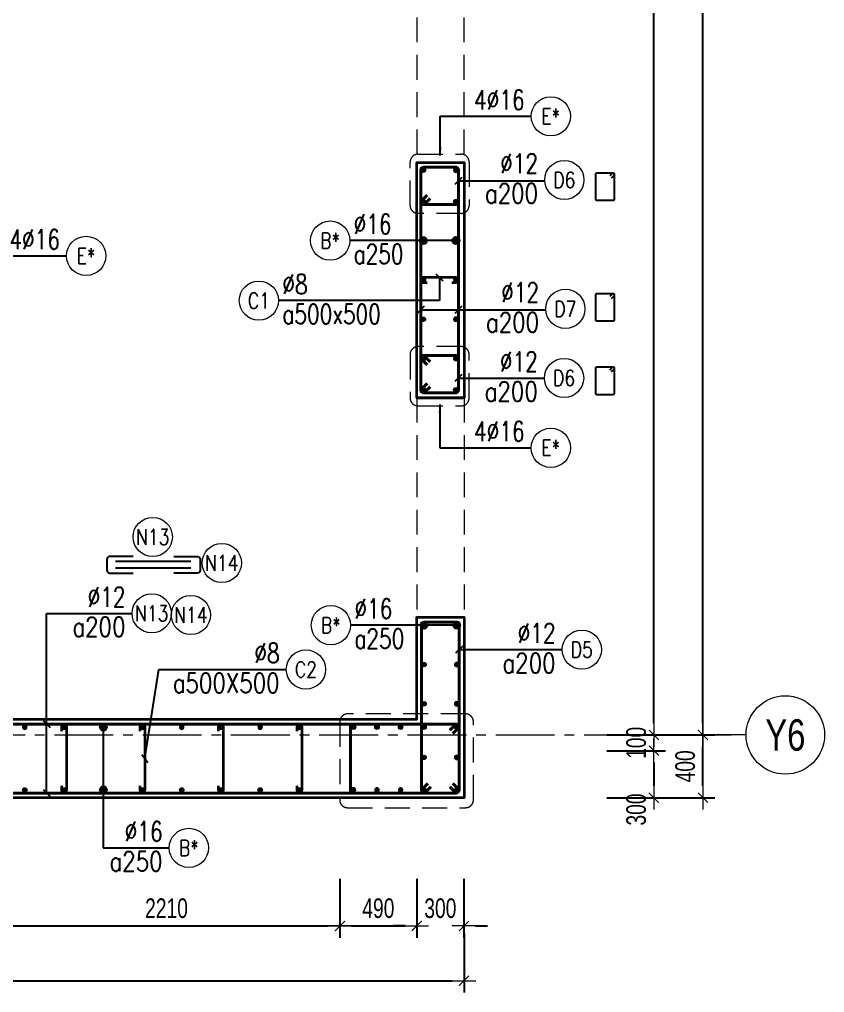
# Model space of a CAD drawing. Header units: millimetres. Extents: x 988833 to 1318015, y -9365 to 47591.
# Drawn here: x 1099050 to 1104180, y 31768 to 37970 of the extents above; entities that cross this region are included whole.
import ezdxf
from ezdxf.enums import TextEntityAlignment as Align

# ---------------------------------------------------------------- set-up
doc = ezdxf.new("R2010")
doc.units = ezdxf.units.MM
doc.header["$MEASUREMENT"] = 0
for name, pattern in [('HIDDEN', [9.525, 6.35, -3.175]), ('HIDDEN2', [4.7625, 3.175, -1.5875]), ('OF_Grid_1$0$CENTER2', [1.125, 0.75, -0.125, 0.125, -0.125])]:
    doc.linetypes.add(name, pattern=pattern)
doc.layers.get('0').update_dxf_attribs({"lineweight": 20})
doc.layers.get('Defpoints').update_dxf_attribs({"color": 151, "lineweight": 9})
doc.layers.add('Hidden', color=9, linetype='HIDDEN')
doc.layers.add('Ligature', color=1, linetype='Continuous')
for name, color, linetype, lineweight in [('KC-LEADER', 153, 'Continuous', 18), ('KC-THEP', 6, 'Continuous', 40), ('NDC_S_BEAM', 3, 'HIDDEN2', 20), ('NDC_S_DIM', 1, 'Continuous', 15), ('NDC_S_HIDDEN', 8, 'HIDDEN2', 13), ('NDC_S_LEADER', 1, 'Continuous', 15), ('NDC_S_REBAR', 4, 'Continuous', 35), ('NDC_S_STIRRUP', 4, 'Continuous', 40), ('NDC_S_VN TEXT', 7, 'Continuous', 20), ('NDC_S_WALL', 6, 'Continuous', 35), ('OF_Grid_1$0$NDC_S_AXIS', 5, 'OF_Grid_1$0$CENTER2', 13), ('OF_Grid_1$0$NDC_S_SYMBOL', 1, 'Continuous', 15), ('OF_Grid_1$0$NDC_S_TEXT SYMBOL', 7, 'Continuous', 20)]:
    doc.layers.add(name, color=color, linetype=linetype, lineweight=lineweight)
doc.styles.add('NDC_ARIAL', font='arial.ttf', dxfattribs={"width": 0.85})
doc.styles.add('NDC_DIM', font='', dxfattribs={"width": 0.75})
doc.styles.add('NDC_EN TXT', font='romans.shx', dxfattribs={"width": 0.8})
doc.styles.add('OF_Grid_1$0$NDC_ANNO', font='', dxfattribs={"width": 0.8})
doc.styles.get('NDC_DIM').set_extended_font_data('Dotum')
doc.styles.get('OF_Grid_1$0$NDC_ANNO').set_extended_font_data('Dotum')
doc.dimstyles.new('NDC_1-50', dxfattribs={"dimscale": 50, "dimtxt": 2.5, "dimasz": 1, "dimexe": 1.5, "dimexo": 0, "dimgap": 0.8, "dimtad": 1, "dimdec": 0, "dimdsep": 46, "dimtxsty": 'NDC_ARIAL', "dimblk": 'DIMMARK', "dimcen": 49999.938995, "dimdle": 1.5, "dimclrd": 1, "dimclre": 1, "dimclrt": 3, "dimadec": 0, "dimazin": 0, "dimtfac": 1, "dimtdec": 0, "dimtix": 1, "dimtmove": 2, "dimatfit": 3, "dimfxl": 1, "dimarcsym": 0})
doc.dimstyles.new('NDC_dim_25', dxfattribs={"dimscale": 25, "dimtxt": 2.5, "dimasz": 1.5, "dimexe": 1.5, "dimexo": 2.5, "dimgap": 1, "dimtad": 1, "dimdec": 0, "dimzin": 0, "dimdsep": 46, "dimtxsty": 'NDC_DIM', "dimblk": 'DIMMARK', "dimcen": 0.09, "dimdle": 1.2, "dimclrd": 1, "dimclre": 1, "dimclrt": 3, "dimadec": 0, "dimazin": 0, "dimtfac": 1, "dimtdec": 0, "dimtix": 1, "dimtofl": 0, "dimtmove": 0, "dimatfit": 3, "dimfxl": 6, "dimfxlon": 1, "dimtolj": 1, "dimtzin": 0, "dimarcsym": 0})
doc.dimstyles.new('NDC_dim_30', dxfattribs={"dimscale": 30, "dimtxt": 2.5, "dimasz": 1.5, "dimexe": 1.5, "dimexo": 2.5, "dimgap": 1, "dimtad": 1, "dimdec": 0, "dimzin": 0, "dimdsep": 46, "dimtxsty": 'NDC_DIM', "dimblk": 'DIMMARK', "dimcen": 0.09, "dimdle": 1.2, "dimclrd": 1, "dimclre": 1, "dimclrt": 3, "dimadec": 0, "dimazin": 0, "dimtfac": 1, "dimtdec": 0, "dimtix": 1, "dimtofl": 0, "dimtmove": 0, "dimatfit": 3, "dimfxl": 6, "dimfxlon": 1, "dimtolj": 1, "dimtzin": 0, "dimarcsym": 0})
doc.dimstyles.new('NDC_dim_50', dxfattribs={"dimscale": 50, "dimtxt": 2.5, "dimasz": 1.5, "dimexe": 1.5, "dimexo": 2.5, "dimgap": 1, "dimtad": 1, "dimdec": 0, "dimzin": 0, "dimdsep": 46, "dimtxsty": 'NDC_DIM', "dimblk": 'DIMMARK', "dimcen": 0.09, "dimdle": 1.2, "dimclrd": 1, "dimclre": 1, "dimclrt": 3, "dimadec": 0, "dimazin": 0, "dimtfac": 1, "dimtdec": 0, "dimtix": 1, "dimtofl": 0, "dimtmove": 0, "dimatfit": 3, "dimfxl": 6, "dimfxlon": 1, "dimtolj": 1, "dimtzin": 0, "dimarcsym": 0})

# ---------------------------------------------------------------- blocks, each defined once
blk = doc.blocks.new('DIMMARK')
at = {"layer": 'NDC_S_DIM', "color": 1}
blk.add_line((-1.5, 0), (1, 0), dxfattribs=at)
at = {"layer": 'NDC_S_DIM', "color": 2, "const_width": 0.1}
blk.add_lwpolyline([(-0.424, -0.424), (0.424, 0.424)], dxfattribs=at)
blk = doc.blocks.new('*U9')
blk.add_circle((2.5, 0), 2.5)
at = {"layer": 'NDC_S_VN TEXT', "color": 3, "style": 'NDC_EN TXT', "width": 0.75}
blk.add_attdef('DK2', text='', height=2.5, dxfattribs=at).set_placement((-0.85, 0.85), align=Align.RIGHT)
at = {"layer": 'NDC_S_VN TEXT', "color": 7, "style": 'NDC_EN TXT', "width": 0.8}
blk.add_attdef('SH3', text='', height=2, dxfattribs=at).set_placement((2.5, 0), align=Align.MIDDLE)
blk = doc.blocks.new('THEP')
at = {"layer": 'KC-LEADER', "color": 6}
blk.add_circle((0, 0), 14, dxfattribs=at)
at = {"layer": 'KC-THEP'}
for p, q in [((-14, 0), (14, 0)), ((9.9, 9.9), (-9.9, -9.9)), ((-9.9, 9.9), (9.9, -9.9)), ((0, 14), (0, -14))]:
    blk.add_line(p, q, dxfattribs=at)
blk = doc.blocks.new('*U10')
blk.add_circle((2.5, 0), 2.5)
at = {"layer": 'NDC_S_VN TEXT', "color": 3, "style": 'NDC_EN TXT'}
for tag, width, p in [('DK2', 0.75, (-0.85, 0.85)), ('KC2', 0.8, (-0.85, -2.97))]:
    blk.add_attdef(tag, text='', height=2.5, dxfattribs=dict(at, width=width)).set_placement(p, align=Align.RIGHT)
at = {"layer": 'NDC_S_VN TEXT', "color": 7, "style": 'NDC_EN TXT', "width": 0.8}
blk.add_attdef('SH3', text='', height=2, dxfattribs=at).set_placement((2.5, 0), align=Align.MIDDLE)
blk = doc.blocks.new('*U475')
at = {"layer": 'KC-THEP', "xscale": -1, "rotation": 170.331435563619}
blk.add_blockref('THEP', (0, 200), dxfattribs=at)
at = {"layer": 'KC-THEP', "rotation": 9.668564436380946}
blk.add_blockref('THEP', (0, -200), dxfattribs=at)
blk = doc.blocks.new('*U474')
at = {"layer": 'NDC_S_HIDDEN', "color": 0, "linetype": 'ByBlock', "lineweight": -2, "transparency": 16777216}
for p in [(0, 0), (250, 0), (500, 0), (750, 0), (1000, 0), (1250, 0), (1500, 0), (1750, 0)]:
    blk.add_blockref('*U475', p, dxfattribs=at)
blk = doc.blocks.new('*U479')
at = {"layer": 'NDC_S_REBAR'}
blk.add_lwpolyline([(-15, 175), (-15, 200, -1), (15, 200), (15, -200, -1), (-15, -200), (-15, -175)], format="xyb", dxfattribs=at)
blk = doc.blocks.new('*U478')
at = {"layer": 'NDC_S_HIDDEN', "color": 0, "linetype": 'ByBlock', "lineweight": -2, "transparency": 16777216}
for p in [(0, 0), (500, 0), (1000, 0), (1500, 0)]:
    blk.add_blockref('*U479', p, dxfattribs=at)
blk = doc.blocks.new('A$C7BC65A55')
at = {"layer": 'Ligature'}
for p, q in [((-15.2, 372, 0), (-15.2, 38.5, 0)), ((15.2, 372, 0), (15.2, 38.5, 0))]:
    blk.add_line(p, q, dxfattribs=at)
for points in [[(-36.2, 296.5), (-36.2, 400.9, -0.414214), (-24, 413.1), (24, 413.1, -0.414214), (36.2, 400.9), (36.2, 296.5)], [(-36.2, 116.5), (-36.2, 12.2, 0.414214), (-24, 0), (24, 0, 0.414214), (36.2, 12.2), (36.2, 116.5)]]:
    blk.add_lwpolyline(points, format="xyb", dxfattribs=at)
blk = doc.blocks.new('*U11')
blk.add_circle((-2.5, 0), 2.5)
at = {"layer": 'NDC_S_VN TEXT', "color": 3, "style": 'NDC_EN TXT', "width": 0.75}
for tag, p in [('DK1', (0.5, 0.85)), ('KC1', (0.5, -2.97))]:
    blk.add_attdef(tag, p, '', height=2.5, dxfattribs=at)
at = {"layer": 'NDC_S_VN TEXT', "color": 7, "style": 'NDC_EN TXT', "width": 0.8}
blk.add_attdef('SH2', text='', height=2, dxfattribs=at).set_placement((-2.5, 0), align=Align.MIDDLE)
blk = doc.blocks.new('*D513')
at = {"layer": 'Defpoints', "color": 0, "ltscale": 200, "transparency": 16777216}
for p in [(1098881.9, 33509.5), (1101091.6, 33083), (1101091.6, 32192)]:
    blk.add_point(p, dxfattribs=at)
at = {"layer": 'NDC_S_DIM', "color": 1, "lineweight": -2, "ltscale": 200, "transparency": 16777216}
for p, q in [((1098881.9, 32492), (1098881.9, 32117)), ((1101091.6, 32492), (1101091.6, 32117)), ((1098956.9, 32192), (1101016.6, 32192))]:
    blk.add_line(p, q, dxfattribs=at)
at = {"layer": 'NDC_S_DIM', "color": 1, "lineweight": -2, "ltscale": 200, "transparency": 16777216, "xscale": 75, "yscale": 75, "zscale": 75, "rotation": 180}
blk.add_blockref('DIMMARK', (1098881.9, 32192), dxfattribs=at)
at = {"layer": 'NDC_S_DIM', "color": 1, "lineweight": -2, "ltscale": 200, "transparency": 16777216, "xscale": 75, "yscale": 75, "zscale": 75}
blk.add_blockref('DIMMARK', (1101091.6, 32192), dxfattribs=at)
at = {"layer": 'NDC_S_DIM', "color": 3, "ltscale": 200, "transparency": 16777216, "insert": (1099986.8, 32304.6), "char_height": 125, "attachment_point": 5, "style": 'NDC_DIM'}
blk.add_mtext('\\A1;2210', dxfattribs=at)
blk = doc.blocks.new('*D514')
at = {"layer": 'Defpoints', "color": 0, "ltscale": 200, "transparency": 16777216}
for p in [(1101581.9, 33509.5), (1101091.6, 33083), (1101581.9, 32192)]:
    blk.add_point(p, dxfattribs=at)
at = {"layer": 'NDC_S_DIM', "color": 1, "lineweight": -2, "ltscale": 200, "transparency": 16777216}
for p, q in [((1101091.6, 32492), (1101091.6, 32117)), ((1101581.9, 32492), (1101581.9, 32117)), ((1101166.6, 32192), (1101506.9, 32192))]:
    blk.add_line(p, q, dxfattribs=at)
at = {"layer": 'NDC_S_DIM', "color": 1, "lineweight": -2, "ltscale": 200, "transparency": 16777216, "xscale": 75, "yscale": 75, "zscale": 75, "rotation": 180}
blk.add_blockref('DIMMARK', (1101091.6, 32192), dxfattribs=at)
at = {"layer": 'NDC_S_DIM', "color": 1, "lineweight": -2, "ltscale": 200, "transparency": 16777216, "xscale": 75, "yscale": 75, "zscale": 75}
blk.add_blockref('DIMMARK', (1101581.9, 32192), dxfattribs=at)
at = {"layer": 'NDC_S_DIM', "color": 3, "ltscale": 200, "transparency": 16777216, "insert": (1101336.8, 32304.6), "char_height": 125, "attachment_point": 5, "style": 'NDC_DIM'}
blk.add_mtext('\\A1;490', dxfattribs=at)
blk = doc.blocks.new('*D515')
at = {"layer": 'Defpoints', "color": 0, "ltscale": 200, "transparency": 16777216}
for p in [(1101581.9, 33509.5), (1101881.9, 33009.5), (1101881.9, 32192)]:
    blk.add_point(p, dxfattribs=at)
at = {"layer": 'NDC_S_DIM', "color": 1, "lineweight": -2, "ltscale": 200, "transparency": 16777216}
for p, q in [((1101581.9, 32492), (1101581.9, 32117)), ((1101881.9, 32492), (1101881.9, 32117)), ((1101506.9, 32192), (1101431.9, 32192)), ((1101956.9, 32192), (1102031.9, 32192))]:
    blk.add_line(p, q, dxfattribs=at)
at = {"layer": 'NDC_S_DIM', "color": 1, "lineweight": -2, "ltscale": 200, "transparency": 16777216, "xscale": 75, "yscale": 75, "zscale": 75}
blk.add_blockref('DIMMARK', (1101581.9, 32192), dxfattribs=at)
at = {"layer": 'NDC_S_DIM', "color": 1, "lineweight": -2, "ltscale": 200, "transparency": 16777216, "xscale": 75, "yscale": 75, "zscale": 75, "rotation": 180}
blk.add_blockref('DIMMARK', (1101881.9, 32192), dxfattribs=at)
at = {"layer": 'NDC_S_DIM', "color": 3, "ltscale": 200, "transparency": 16777216, "insert": (1101731.9, 32304.6), "char_height": 125, "attachment_point": 5, "style": 'NDC_DIM'}
blk.add_mtext('\\A1;300', dxfattribs=at)
blk = doc.blocks.new('*D516')
at = {"layer": 'Defpoints', "color": 0, "ltscale": 200, "transparency": 16777216}
for p in [(1101882.9, 33325.2), (1095082.7, 33009.5), (1101882.9, 31842.8)]:
    blk.add_point(p, dxfattribs=at)
at = {"layer": 'NDC_S_DIM', "color": 1, "lineweight": -2, "ltscale": 200, "transparency": 16777216}
for p, q in [((1095082.7, 32142.8), (1095082.7, 31767.8)), ((1101882.9, 32142.8), (1101882.9, 31767.8)), ((1095157.7, 31842.8), (1101807.9, 31842.8))]:
    blk.add_line(p, q, dxfattribs=at)
at = {"layer": 'NDC_S_DIM', "color": 1, "lineweight": -2, "ltscale": 200, "transparency": 16777216, "xscale": 75, "yscale": 75, "zscale": 75, "rotation": 180}
blk.add_blockref('DIMMARK', (1095082.7, 31842.8), dxfattribs=at)
at = {"layer": 'NDC_S_DIM', "color": 1, "lineweight": -2, "ltscale": 200, "transparency": 16777216, "xscale": 75, "yscale": 75, "zscale": 75}
blk.add_blockref('DIMMARK', (1101882.9, 31842.8), dxfattribs=at)
at = {"layer": 'NDC_S_DIM', "color": 3, "ltscale": 200, "transparency": 16777216, "insert": (1098482.8, 31955.4), "char_height": 125, "attachment_point": 5, "style": 'NDC_DIM'}
blk.add_mtext('\\A1;6800', dxfattribs=at)
blk = doc.blocks.new('*D521')
at = {"layer": 'Defpoints', "color": 0, "transparency": 16777216}
for p in [(1101252.6, 45009.5), (1103092.7, 45009.5), (1101143.3, 33409.5)]:
    blk.add_point(p, dxfattribs=at)
at = {"layer": 'NDC_S_DIM', "color": 1, "lineweight": -2, "transparency": 16777216}
for p, q in [((1102792.7, 45009.5), (1103167.7, 45009.5)), ((1103092.7, 33484.5), (1103092.7, 44934.5)), ((1102792.7, 33409.5), (1103167.7, 33409.5))]:
    blk.add_line(p, q, dxfattribs=at)
at = {"layer": 'NDC_S_DIM', "color": 1, "lineweight": -2, "transparency": 16777216, "xscale": 75, "yscale": 75, "zscale": 75}
for p, rotation in [((1103092.7, 45009.5), 90), ((1103092.7, 33409.5), 270)]:
    blk.add_blockref('DIMMARK', p, dxfattribs=dict(at, rotation=rotation))
at = {"layer": 'NDC_S_DIM', "color": 3, "transparency": 16777216, "insert": (1102980.1, 39209.5), "char_height": 125, "attachment_point": 5, "rotation": 90, "style": 'NDC_DIM'}
blk.add_mtext('\\A1;11600', dxfattribs=at)
blk = doc.blocks.new('*D524')
at = {"layer": 'Defpoints', "color": 0, "ltscale": 200, "transparency": 16777216}
for p in [(1101143.3, 33409.5), (1101581.9, 33309.5), (1103092.7, 33309.5)]:
    blk.add_point(p, dxfattribs=at)
at = {"layer": 'NDC_S_DIM', "color": 1, "lineweight": -2, "ltscale": 200, "transparency": 16777216}
for p, q in [((1103092.7, 33484.5), (1103092.7, 33559.5)), ((1102792.7, 33409.5), (1103167.7, 33409.5)), ((1102792.7, 33309.5), (1103167.7, 33309.5)), ((1103092.7, 33234.5), (1103092.7, 33159.5))]:
    blk.add_line(p, q, dxfattribs=at)
at = {"layer": 'NDC_S_DIM', "color": 1, "lineweight": -2, "ltscale": 200, "transparency": 16777216, "xscale": 75, "yscale": 75, "zscale": 75}
for p, rotation in [((1103092.7, 33409.5), 270), ((1103092.7, 33309.5), 90)]:
    blk.add_blockref('DIMMARK', p, dxfattribs=dict(at, rotation=rotation))
at = {"layer": 'NDC_S_DIM', "color": 3, "ltscale": 200, "transparency": 16777216, "insert": (1102980.1, 33359.5), "char_height": 125, "attachment_point": 5, "rotation": 90, "style": 'NDC_DIM'}
blk.add_mtext('\\A1;100', dxfattribs=at)
blk = doc.blocks.new('*D525')
at = {"layer": 'Defpoints', "color": 0, "ltscale": 200, "transparency": 16777216}
for p in [(1101581.9, 33309.5), (1101819.8, 33009.5), (1103092.7, 33009.5)]:
    blk.add_point(p, dxfattribs=at)
at = {"layer": 'NDC_S_DIM', "color": 1, "lineweight": -2, "ltscale": 200, "transparency": 16777216}
for p, q in [((1102792.7, 33309.5), (1103167.7, 33309.5)), ((1103092.7, 33234.5), (1103092.7, 33084.5)), ((1102792.7, 33009.5), (1103167.7, 33009.5))]:
    blk.add_line(p, q, dxfattribs=at)
at = {"layer": 'NDC_S_DIM', "color": 1, "lineweight": -2, "ltscale": 200, "transparency": 16777216, "xscale": 75, "yscale": 75, "zscale": 75}
for p, rotation in [((1103092.7, 33309.5), 90), ((1103092.7, 33009.5), 270)]:
    blk.add_blockref('DIMMARK', p, dxfattribs=dict(at, rotation=rotation))
at = {"layer": 'NDC_S_DIM', "color": 3, "ltscale": 200, "transparency": 16777216, "insert": (1102980.1, 32934.5), "char_height": 125, "attachment_point": 5, "rotation": 90, "style": 'NDC_DIM'}
blk.add_mtext('\\A1;300', dxfattribs=at)
blk = doc.blocks.new('*D526')
at = {"layer": 'Defpoints', "color": 0, "ltscale": 200, "transparency": 16777216}
for p in [(1101767.9, 33409.7), (1103405.3, 33409.7), (1101799.6, 33009.5)]:
    blk.add_point(p, dxfattribs=at)
at = {"layer": 'NDC_S_DIM', "color": 1, "lineweight": -2, "ltscale": 200, "transparency": 16777216}
for p, q in [((1103105.3, 33409.7), (1103480.3, 33409.7)), ((1103405.3, 33084.5), (1103405.3, 33334.7)), ((1103105.3, 33009.5), (1103480.3, 33009.5))]:
    blk.add_line(p, q, dxfattribs=at)
at = {"layer": 'NDC_S_DIM', "color": 1, "lineweight": -2, "ltscale": 200, "transparency": 16777216, "xscale": 75, "yscale": 75, "zscale": 75}
for p, rotation in [((1103405.3, 33409.7), 90), ((1103405.3, 33009.5), 270)]:
    blk.add_blockref('DIMMARK', p, dxfattribs=dict(at, rotation=rotation))
at = {"layer": 'NDC_S_DIM', "color": 3, "ltscale": 200, "transparency": 16777216, "insert": (1103292.7, 33209.6), "char_height": 125, "attachment_point": 5, "rotation": 90, "style": 'NDC_DIM'}
blk.add_mtext('\\A1;400', dxfattribs=at)
blk = doc.blocks.new('*D506')
at = {"layer": 'Defpoints', "color": 0, "ltscale": 200, "transparency": 16777216}
for p in [(1101768, 45009.5), (1103405.3, 45009.5), (1101767.9, 33409.7)]:
    blk.add_point(p, dxfattribs=at)
at = {"layer": 'NDC_S_DIM', "color": 1, "lineweight": -2, "ltscale": 200, "transparency": 16777216}
for p, q in [((1103105.3, 45009.5), (1103480.3, 45009.5)), ((1103405.3, 33484.7), (1103405.3, 44934.5)), ((1103105.3, 33409.7), (1103480.3, 33409.7))]:
    blk.add_line(p, q, dxfattribs=at)
at = {"layer": 'NDC_S_DIM', "color": 1, "lineweight": -2, "ltscale": 200, "transparency": 16777216, "xscale": 75, "yscale": 75, "zscale": 75}
for p, rotation in [((1103405.3, 45009.5), 90), ((1103405.3, 33409.7), 270)]:
    blk.add_blockref('DIMMARK', p, dxfattribs=dict(at, rotation=rotation))
at = {"layer": 'NDC_S_DIM', "color": 3, "ltscale": 200, "transparency": 16777216, "insert": (1103292.7, 39209.6), "char_height": 125, "attachment_point": 5, "rotation": 90, "style": 'NDC_DIM'}
blk.add_mtext('\\A1;11600', dxfattribs=at)
blk = doc.blocks.new('*U57')
at = {"layer": 'OF_Grid_1$0$NDC_S_SYMBOL'}
blk.add_line((-5, 0), (-9, 0), dxfattribs=at)
blk.add_circle((0, 0), 5, dxfattribs=at)
at = {"layer": 'OF_Grid_1$0$NDC_S_TEXT SYMBOL', "color": 7, "style": 'OF_Grid_1$0$NDC_ANNO', "width": 0.8}
blk.add_attdef('GRID', text='', height=4, rotation=90, dxfattribs=at).set_placement((0, 0), align=Align.MIDDLE)

msp = doc.modelspace()

# ---------------------------------------------------------------- linework, layer by layer
for centre in [(1099899.1, 34671.7), (1100339.2, 34505.9), (1100142.4, 34174.4)]:
    msp.add_circle(centre, 125)
at = {"layer": 'Ligature'}
for points in [[(1102823.1, 36961.7), (1102839.1, 36977.6, 0.668179), (1102833.3, 36991.6), (1102728.7, 36991.6, 0.414214), (1102720.5, 36983.4), (1102720.5, 36826.3, 0.414214), (1102728.7, 36818.1), (1102833.3, 36818.1, 0.414214), (1102841.4, 36826.3), (1102841.4, 36983.4, 0.668179), (1102827.5, 36989.2), (1102811.5, 36973.2)], [(1102823.1, 36192.5), (1102839, 36208.5, 0.668179), (1102833.3, 36222.4), (1102728.6, 36222.4, 0.414214), (1102720.5, 36214.3), (1102720.5, 36057.2, 0.414214), (1102728.6, 36049), (1102833.3, 36049, 0.414214), (1102841.4, 36057.2), (1102841.4, 36214.3, 0.668179), (1102827.5, 36220), (1102811.5, 36204.1)], [(1102823.1, 35723.9), (1102839, 35739.9, 0.668179), (1102833.3, 35753.8), (1102728.6, 35753.8, 0.414214), (1102720.5, 35745.7), (1102720.5, 35588.6, 0.414214), (1102728.6, 35580.4), (1102833.3, 35580.4, 0.414214), (1102841.4, 35588.6), (1102841.4, 35745.7, 0.668179), (1102827.5, 35751.5), (1102811.5, 35735.5)]]:
    msp.add_lwpolyline(points, format="xyb", dxfattribs=at)
at = {"layer": 'NDC_S_BEAM', "ltscale": 50}
for p, q in [((1101581.9, 38459.5), (1101581.9, 37059.5)), ((1101881.9, 38459.5), (1101881.9, 37059.5)), ((1101582.7, 35559.5), (1101582.7, 34159.5)), ((1101882.7, 35559.5), (1101882.7, 34159.5))]:
    msp.add_line(p, q, dxfattribs=at)
at = {"layer": 'NDC_S_HIDDEN', "ltscale": 50}
for points in [[(1101589.4, 37111.5), (1101865.3, 37111.5, -0.414214), (1101915.3, 37061.5), (1101915.3, 36784, -0.414214), (1101865.3, 36734), (1101589.4, 36734, -0.414214), (1101539.4, 36784), (1101539.4, 37061.5, -0.414214)], [(1101589.4, 35507.4), (1101865.3, 35507.4, 0.414214), (1101915.3, 35557.4), (1101915.3, 35834.9, 0.414214), (1101865.3, 35884.9), (1101589.4, 35884.9, 0.414214), (1101539.4, 35834.9), (1101539.4, 35557.4, 0.414214)], [(1101140.6, 32946.1), (1101892.8, 32946.1, 0.414214), (1101942.8, 32996.1), (1101942.8, 33493.7, 0.414214), (1101892.8, 33543.7), (1101140.6, 33543.7, 0.414214), (1101090.6, 33493.7), (1101090.6, 32996.1, 0.414214)]]:
    msp.add_lwpolyline(points, format="xyb", close=True, dxfattribs=at)
at = {"layer": 'NDC_S_REBAR'}
msp.add_lwpolyline([(1101805.6, 36294.5), (1101830.6, 36294.5, 1), (1101830.6, 36324.5), (1101623.5, 36324.5, 1), (1101623.5, 36294.5), (1101648.5, 36294.5)], format="xyb", dxfattribs=at)
at = {"layer": 'NDC_S_STIRRUP'}
for points in [[(1101647.1, 35649.5), (1101607.1, 35609.5, 0.414214), (1101627.1, 35589.5), (1101827.1, 35589.5, 0.414214), (1101847.1, 35609.5), (1101847.1, 37009.5, 0.414214), (1101827.1, 37029.5), (1101627.1, 37029.5, 0.414214), (1101607.1, 37009.5), (1101607.1, 35609.5, 0.414214), (1101627.1, 35589.5), (1101667.1, 35629.5)], [(1101647.1, 36850), (1101607.1, 36810, 0.414214), (1101627.1, 36790), (1101827.1, 36790, 0.414214), (1101847.1, 36810), (1101847.1, 37009.5, 0.414214), (1101827.1, 37029.5), (1101627.1, 37029.5, 0.414214), (1101607.1, 37009.5), (1101607.1, 36810, 0.414214), (1101627.1, 36790), (1101667.1, 36830)], [(1101647.1, 35768.9), (1101607.1, 35808.9, -0.414214), (1101627.1, 35828.9), (1101827.1, 35828.9, -0.414214), (1101847.1, 35808.9), (1101847.1, 35609.5, -0.414214), (1101827.1, 35589.5), (1101627.1, 35589.5, -0.414214), (1101607.1, 35609.5), (1101607.1, 35808.9, -0.414214), (1101627.1, 35828.9), (1101667.1, 35788.9)], [(1101651.9, 33099.5), (1101611.9, 33059.5, 0.414214), (1101631.9, 33039.5), (1101831.9, 33039.5, 0.414214), (1101851.9, 33059.5), (1101851.9, 34109.5, 0.414214), (1101831.9, 34129.5), (1101631.9, 34129.5, 0.414214), (1101611.9, 34109.5), (1101611.9, 33059.5, 0.414214), (1101631.9, 33039.5), (1101671.9, 33079.5)], [(1101791.9, 33439.5), (1101831.9, 33479.5, -0.414214), (1101851.9, 33459.5), (1101851.9, 33059.5, -0.414214), (1101831.9, 33039.5), (1098131.9, 33039.5, -0.414214), (1098111.9, 33059.5), (1098111.9, 33459.5, -0.414214), (1098131.9, 33479.5), (1101831.9, 33479.5, -0.414214), (1101851.9, 33459.5), (1101811.9, 33419.5)], [(1101791.9, 33079.5), (1101831.9, 33039.5, 0.414214), (1101851.9, 33059.5), (1101851.9, 33459.5, 0.414214), (1101831.9, 33479.5), (1101178.4, 33479.5, 0.414214), (1101158.4, 33459.5), (1101158.4, 33059.5, 0.414214), (1101178.4, 33039.5), (1101831.9, 33039.5, 0.414214), (1101851.9, 33059.5), (1101811.9, 33099.5)]]:
    msp.add_lwpolyline(points, format="xyb", dxfattribs=at)
at = {"layer": 'NDC_S_WALL'}
msp.add_line((1101577.1, 35559.5), (1101877.1, 35559.5), dxfattribs=at)
for points in [[(1098882.7, 44909.5), (1098882.7, 33509.5), (1101582.7, 33509.5), (1101582.7, 34159.5), (1101882.7, 34159.5), (1101882.7, 33009.5), (1098082.7, 33009.5), (1098082.7, 33509.5), (1098082.7, 33509.5), (1098582.7, 33509.5), (1098582.7, 36309.5)], [(1101882.7, 35559.5), (1101582.7, 35559.5), (1101582.7, 37059.5), (1101882.7, 37059.5), (1101882.7, 35559.5)]]:
    msp.add_lwpolyline(points, dxfattribs=at)
at = {"layer": 'OF_Grid_1$0$NDC_S_AXIS', "ltscale": 500}
msp.add_line((1087460.1, 33409.5), (1103610.8, 33409.5), dxfattribs=at)

# ---------------------------------------------------------------- block references
at = {"layer": 'Hidden', "xscale": 1.44, "yscale": 1.44, "zscale": 1.44, "rotation": 270}
msp.add_blockref('A$C7BC65A55', (1099607, 34494.1, 0), dxfattribs=at)
at = {"layer": 'KC-THEP'}
for p, rotation in [((1101623.5, 37009.5), 189.6685644363809), ((1101830.6, 36809.5), 9.668564436380926), ((1101623.5, 36559.5), 189.6685644363809), ((1101623.5, 36309.5), 189.6685644363809), ((1101623.5, 36059.5), 189.6685644363809), ((1101623.5, 35809.5), 189.6685644363809), ((1101830.6, 35609.5), 9.668564436380946), ((1101628.4, 34108.2), 189.6685644363809), ((1101628.4, 33858.2), 189.6685644363809), ((1101628.4, 33608.2), 189.6685644363809), ((1101178.4, 33459.5), 189.6685644363809), ((1101328.4, 33459.5), 189.6685644363809), ((1101478.4, 33459.5), 189.6685644363809), ((1101628.4, 33459.5), 189.6685644363809), ((1101628.4, 33266.9), 189.6685644363809), ((1101835.4, 33059.5), 9.668564436380946)]:
    msp.add_blockref('THEP', p, dxfattribs=dict(at, rotation=rotation))
at = {"layer": 'KC-THEP', "xscale": -1}
for p, rotation in [((1101830.6, 37009.5), 170.331435563619), ((1101623.5, 36809.5), 350.3314355636191), ((1101830.6, 36559.5), 170.331435563619), ((1101830.6, 36309.5), 170.331435563619), ((1101830.6, 36059.5), 170.331435563619), ((1101830.6, 35809.5), 170.331435563619), ((1101623.5, 35609.5), 350.3314355636191), ((1101835.4, 34108.2), 170.331435563619), ((1101835.4, 33858.2), 170.331435563619), ((1101835.4, 33608.2), 170.331435563619), ((1101835.4, 33459.5), 170.331435563619), ((1101835.4, 33266.9), 170.331435563619), ((1101178.4, 33059.5), 350.3314355636191), ((1101328.4, 33059.5), 350.3314355636191), ((1101478.4, 33059.5), 350.3314355636191), ((1101628.4, 33059.5), 350.3314355636191)]:
    msp.add_blockref('THEP', p, dxfattribs=dict(at, rotation=rotation))
at = {"layer": 'NDC_S_HIDDEN'}
for name, p in [('*U474', (1099083.8, 33259.5)), ('*U478', (1099333.8, 33259.5))]:
    msp.add_blockref(name, p, dxfattribs=at)
at = {"layer": 'NDC_S_VN TEXT', "xscale": 50, "yscale": 50, "zscale": 50}
for name, p, values in [('*U9', (1102310.9, 37353), {'SH3': 'E*', 'DK2': '4%%c16'}), ('*U10', (1102397.2, 36947.3), {'SH3': 'D6', 'DK2': '%%c12', 'KC2': 'a200'}), ('*U11', (1101154.6, 36560.7), {'SH2': 'B*', 'DK1': '%%C16', 'KC1': 'a250'}), ('*U9', (1099349.9, 36463.3), {'SH3': 'E*', 'DK2': '4%%C16'}), ('*U11', (1100700.6, 36178.2), {'SH2': 'C1', 'DK1': '%%c8', 'KC1': 'a500x500'}), ('*U10', (1102403.7, 36125.6), {'SH3': 'D7', 'DK2': '%%c12', 'KC2': 'a200'}), ('*U10', (1102395.3, 35684.9), {'SH3': 'D6', 'DK2': '%%c12', 'KC2': 'a200'}), ('*U9', (1102310.9, 35239.9), {'SH3': 'E*', 'DK2': '4%%c16'}), ('*U10', (1099767.7, 34184.7), {'SH3': 'N13', 'DK2': '%%C12', 'KC2': 'a200'}), ('*U11', (1101159.5, 34109.4), {'SH2': 'B*', 'DK1': '%%C16', 'KC1': 'a250'}), ('*U10', (1102508.7, 33953.5), {'SH3': 'D5', 'DK2': '%%C12', 'KC2': 'a200'}), ('*U10', (1100750.4, 33826.8), {'SH3': 'C2', 'DK2': '%%c8', 'KC2': 'a500X500'}), ('*U10', (1100004.4, 32689.7), {'SH3': 'B*', 'DK2': '%%C16', 'KC2': 'a250'})]:
    msp.add_blockref(name, p, dxfattribs=at).add_auto_attribs(values)
at = {"layer": 'OF_Grid_1$0$NDC_S_AXIS'}
ref = msp.add_blockref('*U57', (1103930.3, 33409.7), dxfattribs=dict(at, xscale=50, yscale=50, zscale=50))
ref.add_attrib('GRID', 'Y6', dxfattribs={"layer": 'OF_Grid_1$0$NDC_S_TEXT SYMBOL', "color": 7, "height": 200, "style": 'OF_Grid_1$0$NDC_ANNO', "width": 0.8}).set_placement((1103930.3, 33409.7), align=Align.MIDDLE)

# ---------------------------------------------------------------- texts
at = {"layer": 'NDC_S_VN TEXT', "color": 7, "style": 'NDC_EN TXT', "width": 0.8}
for tag, p in [('N13', (1099899.1, 34671.7)), ('N14', (1100339.2, 34505.9)), ('N14', (1100142.4, 34174.4))]:
    msp.add_attdef(tag, text='3', height=100, dxfattribs=at).set_placement(p, align=Align.MIDDLE)

# ---------------------------------------------------------------- dimensions: what is measured, and where the dimension line sits
at = {"layer": 'NDC_S_DIM'}
dim = msp.add_linear_dim(base=(1103092.7, 45009.5), p1=(1101143.3, 33409.5), p2=(1101252.6, 45009.5), angle=90, dimstyle='NDC_dim_50', override={"dimtmove": 1}, dxfattribs=at)
dim.commit()
dim.dimension.update_dxf_attribs({"geometry": '*D521', "text_midpoint": (1102980.1, 39209.5)})
at = {"layer": 'NDC_S_DIM', "ltscale": 200}
for base, p1, p2, picture, middle in [((1103405.3, 45009.5), (1101767.9, 33409.7), (1101768, 45009.5), '*D506', (1103292.7, 39209.6)), ((1103092.7, 33309.5), (1101143.3, 33409.5), (1101581.9, 33309.5), '*D524', (1102980.1, 33359.5))]:
    dim = msp.add_linear_dim(base=base, p1=p1, p2=p2, angle=90, dimstyle='NDC_dim_50', override={"dimtmove": 1}, dxfattribs=at)
    dim.commit()
    dim.dimension.update_dxf_attribs({"geometry": picture, "text_midpoint": middle})
for base, p1, p2, picture, middle in [((1101091.6, 32192), (1098881.9, 33509.5), (1101091.6, 33083), '*D513', (1099986.8, 32304.6)), ((1101581.9, 32192), (1101091.6, 33083), (1101581.9, 33509.5), '*D514', (1101336.8, 32304.6)), ((1101881.9, 32192), (1101581.9, 33509.5), (1101881.9, 33009.5), '*D515', (1101731.9, 32304.6)), ((1101882.9, 31842.8), (1095082.7, 33009.5), (1101882.9, 33325.2), '*D516', (1098482.8, 31955.4))]:
    dim = msp.add_linear_dim(base=base, p1=p1, p2=p2, dimstyle='NDC_dim_50', override={"dimtmove": 1}, dxfattribs=at)
    dim.commit()
    dim.dimension.update_dxf_attribs({"geometry": picture, "text_midpoint": middle})
dim = msp.add_linear_dim(base=(1103405.3, 33409.7), p1=(1101799.6, 33009.5), p2=(1101767.9, 33409.7), angle=90, dimstyle='NDC_dim_50', dxfattribs=at)
dim.commit()
dim.dimension.update_dxf_attribs({"geometry": '*D526', "text_midpoint": (1103292.7, 33209.6)})
dim = msp.add_linear_dim(base=(1103092.7, 33009.5), p1=(1101581.9, 33309.5), p2=(1101819.8, 33009.5), angle=90, dimstyle='NDC_dim_50', override={"dimtmove": 1}, dxfattribs=at)
dim.commit()
dim.dimension.update_dxf_attribs({"geometry": '*D525', "text_midpoint": (1103092.7, 32934.5), "dimtype": 160})

# ---------------------------------------------------------------- leaders
at = {"layer": 'NDC_S_LEADER'}
for points, dimstyle, override in [([(1101731.6, 37104.1), (1101731.6, 37353), (1102313.2, 37353)], 'NDC_1-50', {"dimgap": 0.8, "dimtad": 0}), ([(1101847.1, 36941), (1102397.4, 36941)], 'NDC_dim_30', {"dimtad": 0, "dimldrblk": 'Oblique'}), ([(1101830.9, 36561.2), (1101154.6, 36560.7)], 'NDC_dim_30', {"dimtad": 0, "dimldrblk": 'Origin'}), ([(1101623.3, 36560.9), (1101154.6, 36560.7)], 'NDC_dim_30', {"dimtad": 0, "dimldrblk": 'Origin'}), ([(1098915.3, 36463.3), (1099349.9, 36463.3)], 'NDC_dim_25', {"dimgap": 1, "dimtad": 0}), ([(1101727.1, 36324.5), (1101727.1, 36178.5), (1100700.6, 36178.2)], 'NDC_dim_30', {"dimtad": 0, "dimldrblk": 'Oblique'}), ([(1101607.1, 36119.3), (1102403.9, 36119.3)], 'NDC_dim_30', {"dimtad": 0, "dimldrblk": 'Oblique'}), ([(1101847.1, 36119.3), (1102403.9, 36119.3)], 'NDC_dim_30', {"dimtad": 0, "dimldrblk": 'Oblique'}), ([(1101847, 35684.9), (1102397.4, 35684.9)], 'NDC_dim_30', {"dimtad": 0, "dimldrblk": 'Oblique'}), ([(1101729.2, 35516), (1101729.2, 35239.9), (1102310.7, 35239.9)], 'NDC_1-50', {"dimgap": 0.8, "dimtad": 0}), ([(1099222.9, 33479.5), (1099222.9, 34184.6), (1099767.7, 34184.6)], 'NDC_dim_30', {"dimtad": 0, "dimldrblk": 'Oblique'}), ([(1099222.9, 33039.5), (1099222.9, 34184.6), (1099767.7, 34184.6)], 'NDC_dim_30', {"dimtad": 0, "dimldrblk": 'Oblique'}), ([(1101835.7, 34109.9), (1101159.5, 34109.4)], 'NDC_dim_30', {"dimtad": 0, "dimldrblk": 'Origin'}), ([(1101628.2, 34109.6), (1101159.5, 34109.4)], 'NDC_dim_30', {"dimtad": 0, "dimldrblk": 'Origin'}), ([(1101851.9, 33953.5), (1102508.7, 33953.5)], 'NDC_dim_30', {"dimtad": 0, "dimldrblk": 'Oblique'}), ([(1099848.8, 33259.5), (1099937.6, 33826.8), (1100750.4, 33826.8)], 'NDC_dim_30', {"dimtad": 0, "dimldrblk": 'Oblique'}), ([(1099583.8, 33459.5), (1099583.8, 32689.6), (1100004.4, 32689.6)], 'NDC_dim_30', {"dimgap": 1, "dimtad": 0, "dimldrblk": 'Origin'}), ([(1099583.8, 33059.5), (1099583.8, 32689.6), (1100004.4, 32689.6)], 'NDC_dim_30', {"dimgap": 1, "dimtad": 0, "dimldrblk": 'Origin'})]:
    msp.add_leader(points, dimstyle=dimstyle, override=override, dxfattribs=at)

doc.saveas('drawing.dxf')
